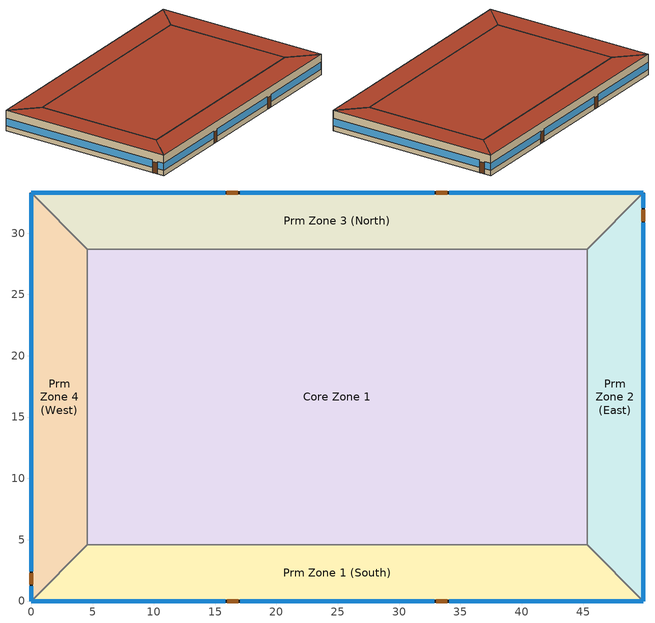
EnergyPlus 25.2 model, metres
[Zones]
Core Zone 1
 floor ground (Slab-on-grade Type 1): 45.34,28.7 45.34,4.57 4.57,4.57 4.57,28.7 z0
 wall to Prm Zone 2 (East) (Interior Wall): 45.34,4.57 45.34,28.7 z0:3.96
 wall to Prm Zone 3 (North) (Interior Wall): 45.34,28.7 4.57,28.7 z0:3.96
 wall to Prm Zone 1 (South) (Interior Wall): 4.57,4.57 45.34,4.57 z0:3.96
 wall to Prm Zone 4 (West) (Interior Wall): 4.57,28.7 4.57,4.57 z0:3.96
 roof outside (Roof Type 1): 45.34,4.57 45.34,28.7 4.57,28.7 4.57,4.57 z3.96
Prm Zone 1 (South)
 floor ground (Slab-on-grade Type 1): 45.34,4.57 49.91,0 0,0 4.57,4.57 z0
 wall outside (Exterior Wall Type 1): 0,0 49.91,0 z0:3.96
 wall to Prm Zone 2 (East) (Interior Wall): 49.91,0 45.34,4.57 z0:3.96
 wall to Prm Zone 4 (West) (Interior Wall): 4.57,4.57 0,0 z0:3.96
 window (Vertical Fenestration Type 1): 34.09,0 49.91,0 / 0,0 15.82,0 / 17.04,0 32.87,0 z1:2.4
 door (Swinging Door): 33.01,0 33.93,0 / 15.98,0 16.9,0 z0:2.13
 roof outside (Roof Type 1): 49.91,0 45.34,4.57 4.57,4.57 0,0 z3.96
Prm Zone 2 (East)
 floor ground (Slab-on-grade Type 1): 49.91,33.27 49.91,0 45.34,4.57 45.34,28.7 z0
 wall outside (Exterior Wall Type 2): 49.91,0 49.91,33.27 z0:3.96
 wall to Prm Zone 3 (North) (Interior Wall): 49.91,33.27 45.34,28.7 z0:3.96
 window (Vertical Fenestration Type 1): 49.91,0 49.91,30.84 / 49.91,32.05 49.91,33.27 z1:2.4
 door (Swinging Door): 49.91,30.99 49.91,31.9 z0:2.13
 roof outside (Roof Type 1): 49.91,0 49.91,33.27 45.34,28.7 45.34,4.57 z3.96
Prm Zone 3 (North)
 floor ground (Slab-on-grade Type 2): 49.91,33.27 45.34,28.7 4.57,28.7 0,33.27 z0
 wall outside (Exterior Wall Type 3): 49.91,33.27 0,33.27 z0:3.96
 wall to Prm Zone 4 (West) (Interior Wall): 0,33.27 4.57,28.7 z0:3.96
 window (Vertical Fenestration Type 1): 49.91,33.27 34.09,33.27 / 32.87,33.27 17.04,33.27 / 15.82,33.27 0,33.27 z1:2.4
 door (Swinging Door): 33.94,33.27 33.03,33.27 / 16.84,33.27 15.93,33.27 z0:2.13
 roof outside (Roof Type 2): 45.34,28.7 49.91,33.27 0,33.27 4.57,28.7 z3.96
Prm Zone 4 (West)
 floor ground (Slab-on-grade Type 2): 0,33.27 4.57,28.7 4.57,4.57 0,0 z0
 wall outside (Exterior Wall Type 3): 0,33.27 0,0 z0:3.96
 window (Vertical Fenestration Type 1): 0,33.27 0,2.44 / 0,1.22 0,0 z1:2.4
 door (Swinging Door): 0,2.28 0,1.37 z0:2.13
 roof outside (Roof Type 3): 0,0 4.57,4.57 4.57,28.7 0,33.27 z3.96
[Building]
Model for 229 Test Cases: North Axis {deg}=0; Terrain=City; Loads Convergence Tolerance Value {W}=0.04; Temperature Convergence Tolerance Value {deltaC}=0.2; Solar Distribution=FullInteriorAndExterior; Maximum Number of Warmup Days=25; Minimum Number of Warmup Days=6
[Site:Location]
Denver Intl AP: Latitude {deg}=39.833; Longitude {deg}=-104.65; Time Zone {hr}=-7; Elevation {m}=1650
[Site:GroundTemperature:BuildingSurface]
21, 21, 21, 21, 21, 21, 21, 21, 21, 21, 21, 21
[SizingPeriod:DesignDay] Day of Month=21; Dry-Bulb Temperature Range Modifier Type=DefaultMultipliers; Barometric Pressure {Pa}=83009; Rain Indicator=No; Snow Indicator=No; Daylight Saving Time Indicator=No; Begin Environment Reset Mode=FullResetAtBeginEnvironment
Name | Month | Day Type | Maximum Dry-Bulb Temperature {C} | Daily Dry-Bulb Temperature Range {deltaC} | Humidity Condition Type | Wetbulb or DewPoint at Maximum Dry-Bulb {C} | Wind Speed {m/s} | Wind Direction {deg} | Solar Model Indicator | Enthalpy at Maximum Dry-Bulb {J/kg} | Sky Clearness
Denver.Intl.AP Ann Clg 1% Condns DB=>MWB | 7 | SummerDesignDay | 33.5 | 17.3 | Wetbulb | 15.4 | 4.2 | 20 | ASHRAETau2017
Denver.Intl.AP Ann Clg 1% Condns DP=>MDB | 7 | SummerDesignDay | 19.9 | 15.3 | Dewpoint | 15 | 4.2 | 20 | ASHRAETau2017
Denver.Intl.AP Ann Clg 1% Condns Enth=>MDB | 7 | SummerDesignDay | 26.8 | 15.3 | Enthalpy |  | 4.2 | 20 | ASHRAETau2017 | 55800
Denver.Intl.AP Ann Clg 1% Condns WB=>MDB | 7 | SummerDesignDay | 27 | 14.8 | Wetbulb | 17.6 | 4.2 | 20 | ASHRAETau2017
Denver.Intl.AP Ann Htg 99% Condns DB | 12 | WinterDesignDay | -14.6 | 0 | Wetbulb | -14.6 | 3.4 | 230 | ASHRAEClearSky |  | 0
Denver.Intl.AP Ann Htg Wind 99% Condns WS=>MCDB | 12 | WinterDesignDay | 2.7 | 0 | Wetbulb | 2.7 | 11.8 | 230 | ASHRAEClearSky |  | 0
Denver.Intl.AP Ann Hum_n 99% Condns DP=>MCDB | 12 | WinterDesignDay | -6.5 | 0 | Dewpoint | -19.6 | 3.4 | 230 | ASHRAEClearSky |  | 0
[Material] Thermal Absorptance=0.9; Solar Absorptance=0.7
Name | Roughness | Thickness {m} | Conductivity {W/m-K} | Density {kg/m3} | Specific Heat {J/kg-K} | Visible Absorptance
Exterior Wall Type 1 Gypsum Board | MediumSmooth | 0.0159 | 0.16 | 800 | 1090 | 0.7
Exterior Wall Type 1 Insulation | Smooth | 0.062 | 0.037 | 9.6 | 838 | 0.7
Exterior Wall Type 1 Stucco; Exterior Wall Type 2 Stucco | Smooth | 0.0254 | 0.72 | 1856 | 840 | 0.7
Exterior Wall Type 2 Gypsum Board | MediumSmooth | 0.099 | 0.16 | 800 | 1090 | 0.7
Exterior Wall Type 2 Insulation | Smooth | 0.179 | 0.037 | 9.6 | 838 | 0.7
Insulation for Slab on grade Type 2 | Smooth | 0.1143 | 0.04 | 91.31 | 838 | 0.7
Roof Type 1 Built-up roofing | VeryRough | 0.0095 | 0.16 | 1120 | 1460 | 0.7
Roof Type 1 Continuous Insulation | Smooth | 0.0527 | 0.02 | 32 | 922 | 0.7
Roof Type 1 Metal Deck; Roof Type 2 Metal Deck | Smooth | 0.0008 | 45.28 | 7824 | 500 | 0.2
Roof Type 2 Continuous Insulation | Smooth | 0.106 | 0.02 | 32 | 922 | 0.7
Slab-on-grade Type 1 Concrete; Slab-on-grade Type 2 Concrete | MediumSmooth | 0.1016 | 2.31 | 2322 | 832 | 0.8
Wood 6in | MediumSmooth | 0.15 | 0.12 | 540 | 1210 | 0.7
[Material:NoMass] Thermal Absorptance=0.9; Solar Absorptance=0.7; Visible Absorptance=0.7
Name | Roughness | Thermal Resistance {m2-K/W}
Exterior Wall Type 3 Total surface-to-surface thermal resistance | Smooth | 1.95
Interior Wall surface-to-surface thermal resistance | Smooth | 0.35
Opaque Door Panel | MediumRough | 0.475964
Roof Type 2 Built-up roofing | Smooth | 0.059
Roof Type 3 Total surface-to-surface thermal resistance | Smooth | 2.66
[WindowMaterial:SimpleGlazingSystem]
Vertical Fenestration Type 1 simple material: U-Factor {W/m2-K}=3.29; Solar Heat Gain Coefficient=0.387; Visible Transmittance=0.417
[Construction]
Exterior Wall Type 1: Exterior Wall Type 1 Stucco, Exterior Wall Type 1 Gypsum Board, Exterior Wall Type 1 Insulation, Exterior Wall Type 1 Gypsum Board
Exterior Wall Type 2: Exterior Wall Type 2 Stucco, Exterior Wall Type 2 Gypsum Board, Exterior Wall Type 2 Insulation, Exterior Wall Type 2 Gypsum Board
Exterior Wall Type 3: Exterior Wall Type 3 Total surface-to-surface thermal resistance
Interior Furnishings: Wood 6in
Interior Wall: Interior Wall surface-to-surface thermal resistance
Roof Type 1: Roof Type 1 Metal Deck, Roof Type 1 Continuous Insulation, Roof Type 1 Built-up roofing
Roof Type 2: Roof Type 2 Metal Deck, Roof Type 2 Continuous Insulation, Roof Type 2 Built-up roofing
Roof Type 3: Roof Type 3 Total surface-to-surface thermal resistance
Slab-on-grade Type 1: Slab-on-grade Type 1 Concrete
Slab-on-grade Type 2: Slab-on-grade Type 2 Concrete, Insulation for Slab on grade Type 2
Swinging Door: Opaque Door Panel
Vertical Fenestration Type 1: Vertical Fenestration Type 1 simple material
[Zone] Multiplier=1; Ceiling Height {m}=3.96; Part of Total Floor Area=Yes
Core Zone 1; Prm Zone 1 (South); Prm Zone 2 (East); Prm Zone 3 (North); Prm Zone 4 (West)
[Space]
Name | Zone
Core_Space_1 | Core Zone 1
Perimeter_Space_1 | Prm Zone 1 (South)
Perimeter_Space_2 | Prm Zone 2 (East)
Perimeter_Space_3 | Prm Zone 3 (North)
Perimeter_Space_4 | Prm Zone 4 (West)
[InternalMass] Construction=Interior Furnishings
Name | Zone or ZoneList | Space or SpaceList | Surface Area {m2}
Core_bottom Internal Mass | Core Zone 1 | Core_Space_1 | 1967.31
Perimeter_bot_ZN_1 Internal Mass | Prm Zone 1 (South) | Perimeter_Space_1 | 414.719
Perimeter_bot_ZN_2 Internal Mass | Prm Zone 2 (East) | Perimeter_Space_2 | 262.544
Perimeter_bot_ZN_3 Internal Mass | Prm Zone 3 (North) | Perimeter_Space_3 | 414.719
Perimeter_bot_ZN_4 Internal Mass | Prm Zone 4 (West) | Perimeter_Space_4 | 262.544
[Lights] Design Level Calculation Method=Watts/Area; Watts per Floor Area {W/m2}=11.033; Return Air Fraction=0; Fraction Radiant=0.7; Fraction Visible=0.2; Fraction Replaceable=1
Name | Zone or ZoneList or Space or SpaceList | Schedule
Core_bottom Lighting | Core_Space_1 | Core_Space_Lighting_Sch
Perimeter_bot_ZN_1 Lighting | Perimeter_Space_1 | Perimeter_Space_1_Lighting_Sch
Perimeter_bot_ZN_2 Lighting | Perimeter_Space_2 | Perimeter_Space_2_Lighting_Sch
Perimeter_bot_ZN_3 Lighting | Perimeter_Space_3 | Perimeter_Space_3_Lighting_Sch
Perimeter_bot_ZN_4 Lighting | Perimeter_Space_4 | Perimeter_Space_4_Lighting_Sch
[People] Number of People Calculation Method=People/Area; People per Floor Area {person/m2}=0.0538196; Fraction Radiant=0.3; Sensible Heat Fraction=0.55; Activity Level Schedule=People heating rate
Name | Zone or ZoneList or Space or SpaceList | Number of People Schedule
Core_bottom People | Core_Space_1 | Core_Space Occupant Sch
Perimeter_bot_ZN_1 People | Perimeter_Space_1 | Perimeter_Space_1_Occupant_Sch
Perimeter_bot_ZN_2 People | Perimeter_Space_2 | Perimeter_Space_2_Occupant_Sch
Perimeter_bot_ZN_3 People | Perimeter_Space_3 | Perimeter_Space_3_Occupant_Sch
Perimeter_bot_ZN_4 People | Perimeter_Space_4 | Perimeter_Space_4_Occupant_Sch
[ElectricEquipment] Design Level Calculation Method=Watts/Area; Watts per Floor Area {W/m2}=8.07; Fraction Latent=0; Fraction Radiant=0.2; Fraction Lost=0
Name | Zone or ZoneList or Space or SpaceList | Schedule
Core_bottom Elec Equip | Core_Space_1 | Core_Space_Elec_Equip_Sch
Perimeter_bot_ZN_1 Elec Equip | Perimeter_Space_1 | Perimeter_Space_1_Elec_Equip_Sch
Perimeter_bot_ZN_2 Elec Equip | Perimeter_Space_2 | Perimeter_Space_2_Elec_Equip_Sch
Perimeter_bot_ZN_3 Elec Equip | Perimeter_Space_3 | Perimeter_Space_3_Elec_Equip_Sch
Perimeter_bot_ZN_4 Elec Equip | Perimeter_Space_4 | Perimeter_bot_ZN_4 Elec Equip Sch
[ZoneInfiltration:DesignFlowRate] Constant Term Coefficient=0; Velocity Term Coefficient=0
Name | Zone or ZoneList or Space or SpaceList | Design Flow Rate Calculation Method | Air Changes per Hour {1/hr} | Flow Rate per Exterior Surface Area {m3/s-m2} | Schedule | Flow Rate per Floor Area {m3/s-m2}
Infiltration_Method_1_Core_Zone | Core_Space_1 | AirChanges/Hour | 0
Infiltration_Method_1_Zone_1 | Perimeter_Space_1 | AirChanges/Hour | 0.5
Infiltration_Method_2_Zone_2 | Perimeter_Space_2 | Flow/ExteriorWallArea |  | 0.000586232
Infiltration_Method_3_Zone_3 | Perimeter_Space_3 | Flow/Area |  |  | Constant Schedule | 0.000388417
Infiltration_Method_3_Zone_4 | Perimeter_Space_4 | Flow/Area |  |  | Constant Schedule | 0.000409092
[ZoneControl:Thermostat] Temperature Difference Between Cutout And Setpoint {deltaC}=0
Name | Zone or ZoneList | Control Type Schedule | Control 1
Core Zone 1 Thermostat | Core Zone 1 | Core Zone 1 Thermostat Schedule | Core_bottom Setpoints
Prm Zone 1 (South) Thermostat | Prm Zone 1 (South) | Prm Zone 1 (South) Thermostat Schedule | Perimeter_bot_ZN_1 Setpoints
Prm Zone 2 (East) Thermostat | Prm Zone 2 (East) | Prm Zone 2 (East) Thermostat Schedule | Perimeter_bot_ZN_2 Setpoints
Prm Zone 3 (North) Thermostat | Prm Zone 3 (North) | Prm Zone 3 (North) Thermostat Schedule | Perimeter_bot_ZN_3 Setpoints
Prm Zone 4 (West) Thermostat | Prm Zone 4 (West) | Prm Zone 4 (West) Thermostat Schedule | Perimeter_bot_ZN_4 Setpoints
[ThermostatSetpoint:DualSetpoint] Heating Setpoint Temperature Schedule=Heating Thermostat Setpoint; Cooling Setpoint Temperature Schedule=Cooling Themostat Setpoint
Core_bottom Setpoints; Perimeter_bot_ZN_1 Setpoints; Perimeter_bot_ZN_2 Setpoints; Perimeter_bot_ZN_3 Setpoints; Perimeter_bot_ZN_4 Setpoints
[ZoneHVAC:PackagedTerminalHeatPump] Cooling Supply Air Flow Rate {m3/s}=0.943895; Heating Supply Air Flow Rate {m3/s}=0.943895; No Load Supply Air Flow Rate {m3/s}=0.943895; No Load Supply Air Flow Rate Control Set To Low Speed=Yes; Cooling Outdoor Air Flow Rate {m3/s}=0.283168; Heating Outdoor Air Flow Rate {m3/s}=0.283168; No Load Outdoor Air Flow Rate {m3/s}=0.283168; Heating Convergence Tolerance=0.001; Cooling Convergence Tolerance=0.001; Maximum Supply Air Temperature from Supplemental Heater {C}=Autosize; Maximum Outdoor Dry-Bulb Temperature for Supplemental Heater Operation {C}=21; Fan Placement=DrawThrough; Supply Air Fan Operating Mode Schedule=Always On Discrete hvac_library
Name | Availability Schedule | Supply Air Fan | Heating Coil | Cooling Coil | Supplemental Heating Coil
Core_Zone_PTHP | Core_Space Occupant Sch | PTHP CV Fan | PTHP 1 Spd DX Htg Coil | PTHP 1 Spd DX Clg Coil | PTHP Elec REPLACE WITH GAS Htg Backup Coil2
Perimeter_Zone_1_PTHP | Perimeter_Space_1_Occupant_Sch | PTHP CV Fan 2 | PTHP 1 Spd DX Htg Coil 2 | PTHP 1 Spd DX Clg Coil 2 | PTHP Elec REPLACE WITH GAS Htg Backup Coil3
Perimeter_Zone_2_PTHP | Perimeter_Space_2_Occupant_Sch | PTHP CV Fan 4 | PTHP 1 Spd DX Htg Coil 4 | PTHP 1 Spd DX Clg Coil 4 | PTHP Elec REPLACE WITH GAS Htg Backup Coil9
Perimeter_Zone_3_PTHP | Perimeter_Space_3_Occupant_Sch | PTHP CV Fan 1 | PTHP 1 Spd DX Htg Coil 1 | PTHP 1 Spd DX Clg Coil 1 | PTHP Elec REPLACE WITH GAS Htg Backup Coil4
Perimeter_Zone_4_PTHP | Perimeter_Space_4_Occupant_Sch | PTHP CV Fan 3 | PTHP 1 Spd DX Htg Coil 3 | PTHP 1 Spd DX Clg Coil 3 | PTHP Elec REPLACE WITH GAS Htg Backup Coil1
[Fan:ConstantVolume] Availability Schedule=Always On Discrete hvac_library; Fan Total Efficiency=0.7; Pressure Rise {Pa}=445; Maximum Flow Rate {m3/s}=0.943895; Motor Efficiency=0.9; Motor In Airstream Fraction=1
PTHP CV Fan; PTHP CV Fan 2; PTHP CV Fan 4; PTHP CV Fan 1; PTHP CV Fan 3
[Coil:Heating:DX:SingleSpeed] Availability Schedule=Always On Discrete hvac_library; Gross Rated Heating Capacity {W}=17584.3; Gross Rated Heating COP {W/W}=3.35; Rated Air Flow Rate {m3/s}=0.943895; 2017 Rated Supply Fan Power Per Volume Flow Rate {W/(m3/s)}=773.3; 2023 Rated Supply Fan Power Per Volume Flow Rate {W/(m3/s)}=934.4; Heating Capacity Function of Temperature Curve=OS:Curve:Biquadratic 11; Heating Capacity Function of Flow Fraction Curve=OS:Curve:Quadratic 14; Energy Input Ratio Function of Temperature Curve=OS:Curve:Biquadratic 12; Energy Input Ratio Function of Flow Fraction Curve=OS:Curve:Quadratic 15; Part Load Fraction Correlation Curve=OS:Curve:Quadratic 16; Minimum Outdoor Dry-Bulb Temperature for Compressor Operation {C}=-8; Maximum Outdoor Dry-Bulb Temperature for Defrost Operation {C}=5; Crankcase Heater Capacity {W}=0; Maximum Outdoor Dry-Bulb Temperature for Crankcase Heater Operation {C}=10; Defrost Strategy=Resistive; Defrost Control=Timed; Defrost Time Period Fraction=0.166667; Resistive Defrost Heater Capacity {W}=2000
PTHP 1 Spd DX Htg Coil; PTHP 1 Spd DX Htg Coil 2; PTHP 1 Spd DX Htg Coil 4; PTHP 1 Spd DX Htg Coil 1; PTHP 1 Spd DX Htg Coil 3
[Coil:Cooling:DX:SingleSpeed] Availability Schedule=Always On Discrete hvac_library; Gross Rated Total Cooling Capacity {W}=17584.3; Gross Rated Sensible Heat Ratio=Autosize; Gross Rated Cooling COP {W/W}=3.55; Rated Air Flow Rate {m3/s}=0.943895; 2017 Rated Evaporator Fan Power Per Volume Flow Rate {W/(m3/s)}=773.3; 2023 Rated Evaporator Fan Power Per Volume Flow Rate {W/(m3/s)}=934.4; Total Cooling Capacity Function of Temperature Curve=OS:Curve:Biquadratic 9; Total Cooling Capacity Function of Flow Fraction Curve=OS:Curve:Quadratic 11; Energy Input Ratio Function of Temperature Curve=OS:Curve:Biquadratic 10; Energy Input Ratio Function of Flow Fraction Curve=OS:Curve:Quadratic 12; Part Load Fraction Correlation Curve=OS:Curve:Quadratic 13; Minimum Outdoor Dry-Bulb Temperature for Compressor Operation {C}=-25; Nominal Time for Condensate Removal to Begin {s}=0; Ratio of Initial Moisture Evaporation Rate and Steady State Latent Capacity=0; Maximum Cycling Rate {cycles/hr}=0; Latent Capacity Time Constant {s}=0; Condenser Type=AirCooled; Evaporative Condenser Effectiveness=0; Evaporative Condenser Air Flow Rate {m3/s}=Autosize; Evaporative Condenser Pump Rated Power Consumption {W}=Autosize; Crankcase Heater Capacity {W}=0; Maximum Outdoor Dry-Bulb Temperature for Crankcase Heater Operation {C}=0; Basin Heater Capacity {W/K}=0; Basin Heater Setpoint Temperature {C}=10
PTHP 1 Spd DX Clg Coil; PTHP 1 Spd DX Clg Coil 2; PTHP 1 Spd DX Clg Coil 4; PTHP 1 Spd DX Clg Coil 1; PTHP 1 Spd DX Clg Coil 3
[Coil:Heating:Fuel] Availability Schedule=Always On Discrete hvac_library; Fuel Type=NaturalGas; Nominal Capacity {W}=AutoSize; On Cycle Parasitic Electric Load {W}=4.94066e-324; Off Cycle Parasitic Fuel Load {W}=4.94066e-324
Name | Burner Efficiency
PTHP Elec REPLACE WITH GAS Htg Backup Coil2 | 0.8
PTHP Elec REPLACE WITH GAS Htg Backup Coil3; PTHP Elec REPLACE WITH GAS Htg Backup Coil9; PTHP Elec REPLACE WITH GAS Htg Backup Coil4; PTHP Elec REPLACE WITH GAS Htg Backup Coil1 | 1
[Zone equipment]
Core Zone 1: Core_Zone_PTHP
Prm Zone 1 (South): Perimeter_Zone_1_PTHP
Prm Zone 2 (East): Perimeter_Zone_2_PTHP
Prm Zone 3 (North): Perimeter_Zone_3_PTHP
Prm Zone 4 (West): Perimeter_Zone_4_PTHP
[Sizing:Zone] Zone Cooling Design Supply Air Temperature Input Method=SupplyAirTemperature; Zone Cooling Design Supply Air Temperature {C}=12.7778; Zone Heating Design Supply Air Temperature Input Method=SupplyAirTemperature; Zone Heating Design Supply Air Temperature {C}=32.2222; Zone Heating Design Supply Air Temperature Difference {deltaC}=11.11; Zone Cooling Design Supply Air Humidity Ratio {kgWater/kgDryAir}=0.0085; Zone Heating Design Supply Air Humidity Ratio {kgWater/kgDryAir}=0.008; Cooling Design Air Flow Method=DesignDay; Cooling Design Air Flow Rate {m3/s}=0; Cooling Minimum Air Flow per Zone Floor Area {m3/s-m2}=0.000762; Cooling Minimum Air Flow {m3/s}=0; Cooling Minimum Air Flow Fraction=0; Heating Design Air Flow Method=DesignDayWithLimit; Heating Design Air Flow Rate {m3/s}=0; Heating Maximum Air Flow per Zone Floor Area {m3/s-m2}=0; Heating Maximum Air Flow {m3/s}=0; Heating Maximum Air Flow Fraction=0.5; Account for Dedicated Outdoor Air System=No; Zone Load Sizing Method=Sensible Load Only No Latent Load; Zone Latent Cooling Design Supply Air Humidity Ratio Input Method=HumidityRatioDifference; Zone Cooling Design Supply Air Humidity Ratio Difference {kgWater/kgDryAir}=0.005; Zone Latent Heating Design Supply Air Humidity Ratio Input Method=HumidityRatioDifference; Zone Humidification Design Supply Air Humidity Ratio Difference {kgWater/kgDryAir}=0.005; Type of Space Sum to Use=Coincident
Name | Zone Cooling Design Supply Air Temperature Difference {deltaC} | Design Specification Outdoor Air Object | Design Specification Zone Air Distribution Object
Core Zone 1 | 8.33333 | Core Zone 1 DSOA Space List | Core Zone 1 Design Spec Zone Air Dist
Prm Zone 1 (South) | 11.1111 | Prm Zone 1 (South) DSOA Space List | Prm Zone 1 (South) Design Spec Zone Air Dist
Prm Zone 2 (East) | 11.1111 | Prm Zone 2 (East) DSOA Space List | Prm Zone 2 (East) Design Spec Zone Air Dist
Prm Zone 3 (North) | 11.1111 | Prm Zone 3 (North) DSOA Space List | Prm Zone 3 (North) Design Spec Zone Air Dist
Prm Zone 4 (West) | 11.1111 | Prm Zone 4 (West) DSOA Space List | Prm Zone 4 (West) Design Spec Zone Air Dist
[DesignSpecification:ZoneAirDistribution] Zone Air Distribution Effectiveness in Cooling Mode=0.8; Zone Air Distribution Effectiveness in Heating Mode=0.8; Minimum Zone Ventilation Efficiency=0
Core Zone 1 Design Spec Zone Air Dist; Prm Zone 1 (South) Design Spec Zone Air Dist; Prm Zone 2 (East) Design Spec Zone Air Dist; Prm Zone 3 (North) Design Spec Zone Air Dist; Prm Zone 4 (West) Design Spec Zone Air Dist
[DesignSpecification:OutdoorAir] Outdoor Air Method=Sum; Outdoor Air Flow per Person {m3/s-person}=0; Outdoor Air Flow per Zone Floor Area {m3/s-m2}=0; Outdoor Air Flow per Zone {m3/s}=0.0943895; Outdoor Air Flow Air Changes per Hour {1/hr}=0
Core_Zone_Design_OA; Perimeter_Zone_1_Design_OA; Perimeter_Zone_2_Design_OA; Perimeter_Zone_3_Design_OA; Perimeter_Zone_4_Design_OA
[DesignSpecification:OutdoorAir:SpaceList]
Name | Space 1 | Space 1 Design Specification Outdoor Air Object
Core Zone 1 DSOA Space List | Core_Space_1 | Core_Zone_Design_OA
Prm Zone 1 (South) DSOA Space List | Perimeter_Space_1 | Perimeter_Zone_1_Design_OA
Prm Zone 2 (East) DSOA Space List | Perimeter_Space_2 | Perimeter_Zone_2_Design_OA
Prm Zone 3 (North) DSOA Space List | Perimeter_Space_3 | Perimeter_Zone_3_Design_OA
Prm Zone 4 (West) DSOA Space List | Perimeter_Space_4 | Perimeter_Zone_4_Design_OA
[EnergyManagementSystem:Sensor]
EFC_meter: Output:Variable or Output:Meter=Electricity:Facility
[Schedule:Compact]
Core_Space_Lighting_Sch; Perimeter_Space_1_Lighting_Sch; Perimeter_Space_2_Lighting_Sch; Perimeter_Space_3_Lighting_Sch; Perimeter_Space_4_Lighting_Sch: Through: 12/31, For: Weekdays, Until: 5:00, 0.05, Until: 6:00, 0.1, Until: 7:00, 0.0862326, Until: 8:00, 0.258698, Until: 17:00, 0.776093, Until: 18:00, 0.431163, Until: 20:00, 0.258698, Until: 22:00, 0.172465, Until: 23:00, 0.0862326, Until: 24:00, 0.0431163, For: SummerDesignDay, Until: 24:00, 1, For: Saturday, Until: 6:00, 0.05, Until: 8:00, 0.0862326, Until: 12:00, 0.258698, Until: 17:00, 0.129349, Until: 19:00, 0.0431163, Until: 24:00, 0.05, For: WinterDesignDay, Until: 24:00, 0, For: Sunday Holidays AllOtherDays, Until: 6:00, 0.05, Until: 18:00, 0.0431163, Until: 24:00, 0.05
Core_Space Occupant Sch; Perimeter_Space_1_Occupant_Sch; Perimeter_Space_2_Occupant_Sch; Perimeter_Space_3_Occupant_Sch; Perimeter_Space_4_Occupant_Sch: Through: 12/31, For: Weekdays, Until: 06:00, 0, Until: 07:00, 0.1, Until: 08:00, 0.2, Until: 10:00, 0.95, Until: 11:00, 0.975703, Until: 12:00, 0.95, Until: 13:00, 0.513528, Until: 14:00, 0.95, Until: 15:00, 0.975703, Until: 17:00, 0.95, Until: 18:00, 0.3, Until: 22:00, 0.1, Until: 23:00, 0.05, Until: 24:00, 0.05, For: Saturday, Until: 06:00, 0, Until: 07:00, 0.1, Until: 08:00, 0.1, Until: 10:00, 0.3, Until: 11:00, 0.308117, Until: 12:00, 0.3, Until: 13:00, 0.102706, Until: 14:00, 0.1, Until: 15:00, 0.102706, Until: 17:00, 0.1, Until: 18:00, 0.05, Until: 19:00, 0.05, Until: 24:00, 0, For: SummerDesignDay, Until: 06:00, 1e-9, Until: 22:00, 1, Until: 24:00, 0.05, For: WinterDesignDay, Until: 24:00, 0, For:Sunday Holidays AllOtherDays, Until: 06:00, 0, Until: 18:00, 0.05, Until: 24:00, 0
Core_Space_Elec_Equip_Sch; Perimeter_Space_1_Elec_Equip_Sch; Perimeter_Space_2_Elec_Equip_Sch; Perimeter_Space_3_Elec_Equip_Sch; Perimeter_bot_ZN_4 Elec Equip Sch: Through: 12/31, For: Weekdays, Until: 06:00, 0.307674, Until: 08:00, 0.381235, Until: 12:00, 0.857778, Until: 13:00, 0.76247, Until: 17:00, 0.857778, Until: 18:00, 0.476543, Until: 24:00, 0.381235, For: SummerDesignDay, Until: 24:00, 1, For: Saturday, Until: 06:00, 0.230755, Until: 08:00, 0.381235, Until: 12:00, 0.476543, Until: 17:00, 0.33358, Until: 19:00, 0.285926, Until: 24:00, 0.230755, For: WinterDesignDay, Until: 24:00, 0, For: Sunday Holidays AllOtherDays, Until: 06:00, 0.230755, Until: 18:00, 0.285926, Until: 24:00, 0.230755
Core Zone 1 Thermostat Schedule; Prm Zone 1 (South) Thermostat Schedule; Prm Zone 2 (East) Thermostat Schedule; Prm Zone 3 (North) Thermostat Schedule; Prm Zone 4 (West) Thermostat Schedule: Through: 12/31, For: AllDays, Until: 24:00, 4
[Schedule:Constant]
People heating rate: ActivityLevel, 120
Always On Discrete hvac_library: OnOff hvac_library, 1
[Schedule:Day:Interval]
Weekday: No, 05:00, 15.6, 22:00, 21, 24:00, 15.6
Saturdays 1: No, 05:00, 15.6, 17:00, 21, 24:00, 15.6
Sundays 2: No, 24:00, 15.6
Schedule Day 10: No, 24:00, 21.1111
Weekdays: No, 05:00, 26.7, 22:00, 24, 24:00, 26.1005
Saturdays: No, 05:00, 26.7, 17:00, 24, 24:00, 26.7
Sundays: No, 24:00, 26.7
Schedule Day 11: No, 24:00, 23.8889
Schedule Day 6; Schedule Day 8; Schedule Day 9: No, 24:00, 1
[Schedule:Week:Daily]
Heating Thermostat Setpoint Week Rule - Jan1-Jan2: Weekday, Weekday, Weekday, Weekday, Weekday, Weekday, Saturdays 1, Weekday, Weekday, Schedule Day 10, Weekday, Weekday
Heating Thermostat Setpoint Week Rule - Jan3-Dec31: Sundays 2, Weekday, Weekday, Weekday, Weekday, Weekday, Saturdays 1, Weekday, Weekday, Schedule Day 10, Weekday, Weekday
Cooling Themostat Setpoint Week Rule - Jan1-Jan2: Weekdays, Weekdays, Weekdays, Weekdays, Weekdays, Weekdays, Saturdays, Weekdays, Schedule Day 11, Weekdays, Weekdays, Weekdays
Cooling Themostat Setpoint Week Rule - Jan3-Dec31: Sundays, Weekdays, Weekdays, Weekdays, Weekdays, Weekdays, Saturdays, Weekdays, Schedule Day 11, Weekdays, Weekdays, Weekdays
Constant Schedule Week Rule - Jan1-Dec31: Schedule Day 6, Schedule Day 6, Schedule Day 6, Schedule Day 6, Schedule Day 6, Schedule Day 6, Schedule Day 6, Schedule Day 6, Schedule Day 8, Schedule Day 9, Schedule Day 6, Schedule Day 6
[Schedule:Year]
Heating Thermostat Setpoint: Heating Thermostat Setpoint Week Rule - Jan1-Jan2, 1, 1, 1, 2, Heating Thermostat Setpoint Week Rule - Jan3-Dec31, 1, 3, 12, 31
Cooling Themostat Setpoint: Cooling Themostat Setpoint Week Rule - Jan1-Jan2, 1, 1, 1, 2, Cooling Themostat Setpoint Week Rule - Jan3-Dec31, 1, 3, 12, 31
Constant Schedule: Constant Schedule Week Rule - Jan1-Dec31, 1, 1, 12, 31
[Curve:Biquadratic]
Name | Coefficient1 Constant | Coefficient2 x | Coefficient3 x**2 | Coefficient4 y | Coefficient5 y**2 | Coefficient6 x*y | Minimum Value of x | Maximum Value of x | Minimum Value of y | Maximum Value of y
OS:Curve:Biquadratic 11 | 0.758746 | 0 | 0 | 0.027626 | 0.000148716 | 0 | 0 | 1 | 0 | 1
OS:Curve:Biquadratic 12 | 1.19248 | -0.0300438 | 0.00103745 | 0 | 0 | 0 | -20 | 20 | 0 | 1
OS:Curve:Biquadratic 9 | 0.42415 | 0.04426 | -0.00042 | 0.00333 | -8e-05 | -0.00021 | 17 | 22 | 13 | 46
OS:Curve:Biquadratic 10 | 1.23649 | -0.02431 | 0.00057 | -0.01434 | 0.00063 | -0.00038 | 17 | 22 | 13 | 46
[Curve:Quadratic]
Name | Coefficient1 Constant | Coefficient2 x | Coefficient3 x**2 | Minimum Value of x | Maximum Value of x
OS:Curve:Quadratic 14 | 0.84 | 0.16 | 0 | 0.5 | 1.5
OS:Curve:Quadratic 15 | 1.3824 | -0.4336 | 0.0512 | 0 | 1
OS:Curve:Quadratic 16 | 0.85 | 0.15 | 0 | 0 | 1
OS:Curve:Quadratic 11 | 0.77136 | 0.34053 | -0.11088 | 0.75918 | 1.13877
OS:Curve:Quadratic 12 | 1.2055 | -0.32953 | 0.12308 | 0.75918 | 1.13877
OS:Curve:Quadratic 13 | 0.771 | 0.229 | 0 | 0 | 1
